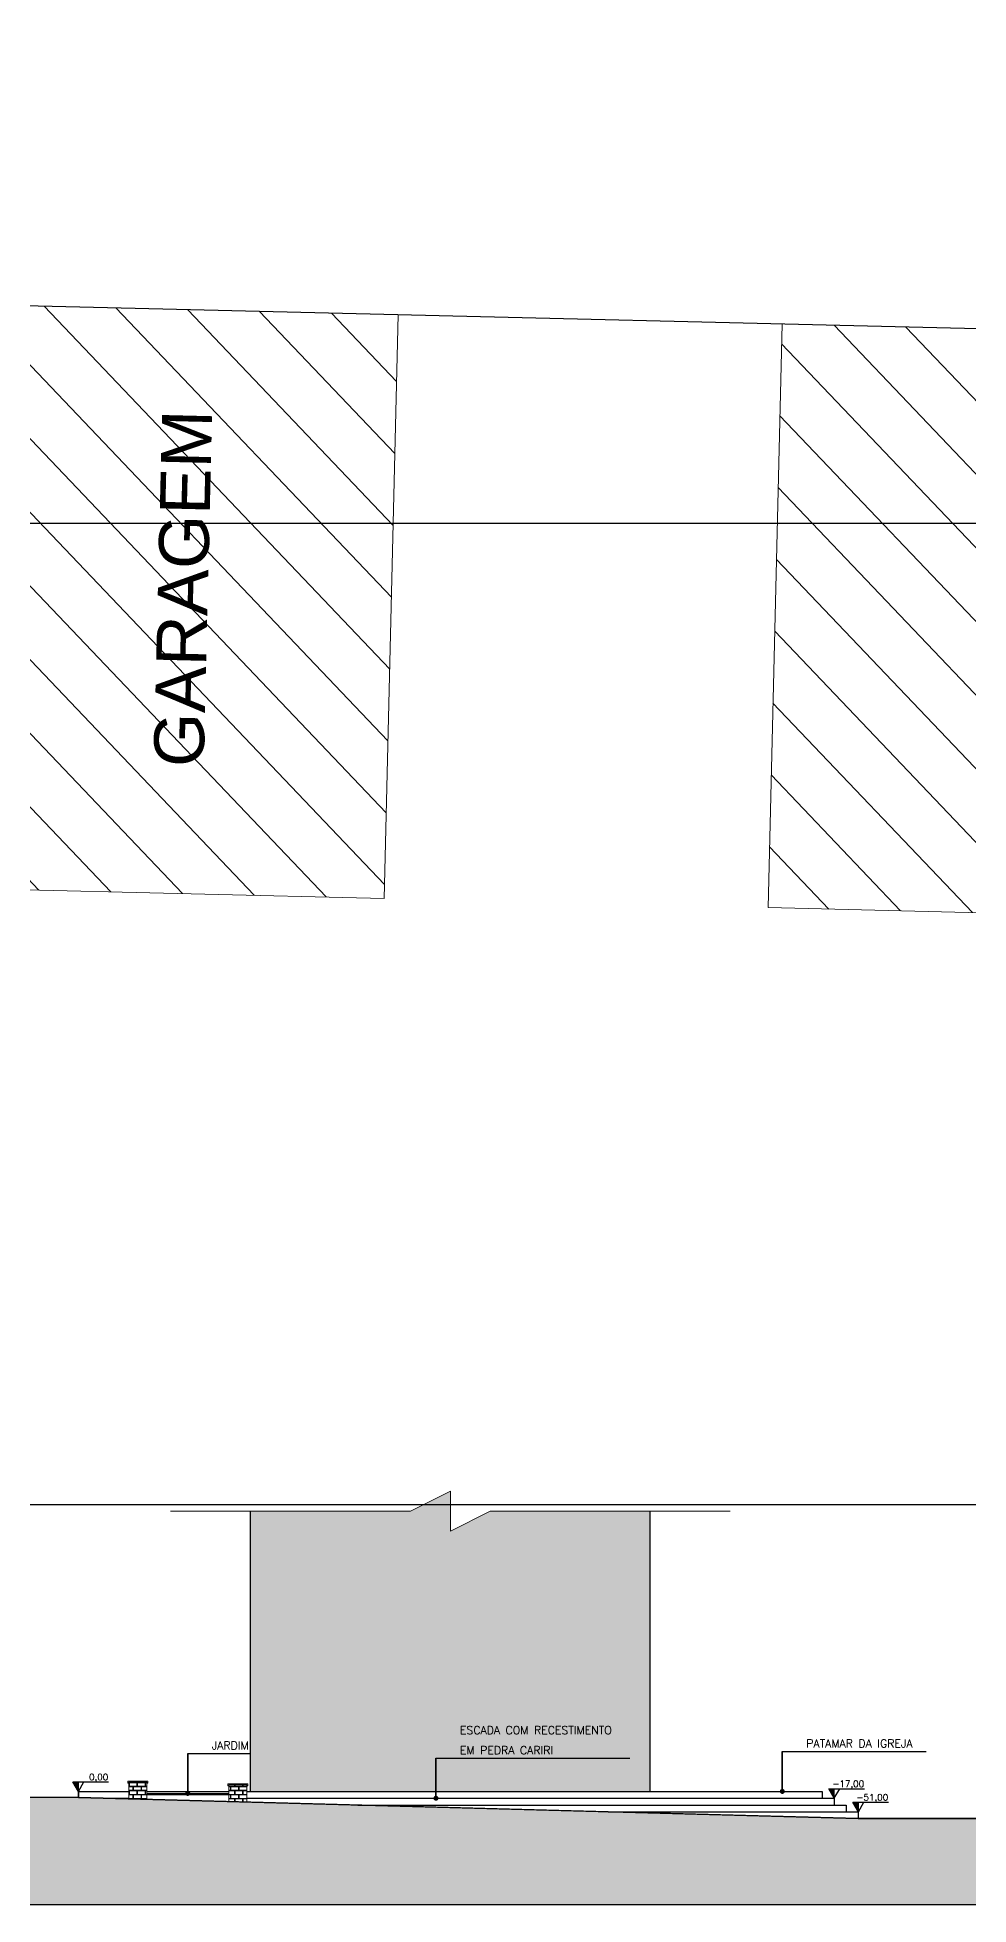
# Model space of a CAD drawing. Extents: x 387222 to 388513, y 9633222 to 9634061.
# Drawn here: x 388130.22 to 388153.51, y 9633274.1 to 9633320.76 of the extents above; entities that cross this region are included whole.
import ezdxf
from ezdxf.enums import TextEntityAlignment as Align

# ---------------------------------------------------------------- set-up
doc = ezdxf.new("R2010")
doc.units = 0
doc.header["$LTSCALE"] = 0.04921259842519685
doc.layers.get('Defpoints').update_dxf_attribs({"color": 8})
for name, color, linetype in [('AI-Cotas', 12, 'Continuous'), ('AI-Símbolo', 12, 'Continuous'), ('ARQ_VISTA01', 7, 'Continuous'), ('Camada 1', 7, 'Continuous'), ('HACH', 8, 'Continuous'), ('MEIO-FIO', 3, 'Continuous'), ('P2', 2, 'Continuous')]:
    doc.layers.add(name, color=color, linetype=linetype)
for name, color, linetype, lineweight in [('ARQ_ALVENARIA', 1, 'Continuous', 0), ('Layout', 8, 'Continuous', 13), ('PERGOLA', 2, 'Continuous', 13)]:
    doc.layers.add(name, color=color, linetype=linetype, lineweight=lineweight)
doc.styles.add('COTA100', font='ROMANS.SHX')
doc.styles.add('RS', font='ROMANS.SHX', dxfattribs={"width": 1.1})
doc.styles.add('RS100', font='romans.shx', dxfattribs={"height": 0.2})
doc.styles.add('T7', font='arial.ttf')
doc.dimstyles.new('COTA100', dxfattribs={"dimtxt": 0.18, "dimasz": 0.1, "dimexe": 0.05, "dimexo": 0.06, "dimgap": 0.1, "dimtad": 1, "dimzin": 4, "dimdsep": 46, "dimtxsty": 'COTA100', "dimblk": 'BOLA', "dimcen": 0.09, "dimdle": 0.05, "dimse1": 1, "dimse2": 1, "dimclrd": 256, "dimclrt": 2, "dimadec": 0, "dimazin": 0, "dimtfac": 1, "dimtix": 1, "dimtmove": 2, "dimatfit": 1, "dimldrblk": 'BOLA', "dimfxl": 1, "dimtolj": 1, "dimtzin": 4, "dimarcsym": 0})
pattern_1 = [(45, (72.08495355065679, 44.64894174784422), (-0.8980256121069153, 0.8980256121069154), [])]

# ---------------------------------------------------------------- blocks, each defined once
blk = doc.blocks.new('A$C27F23DB8')
at = {"layer": 'Layout'}
h = blk.add_hatch(dxfattribs=at)
h.set_pattern_fill('LINE', color=256, scale=0.4, angle=45, style=0)
h.set_pattern_definition(pattern_1)
h.paths.add_polyline_path([(-8.418573997914791e-07, 43.74999992549419), (-8.418573997914791e-07, 32.74999992549419), (14.58794565137941, 32.74999992549419), (14.58794565137941, 43.74999992549419)])
h = blk.add_hatch(dxfattribs=at)
h.set_pattern_fill('LINE', color=256, scale=0.4, angle=45, style=0)
h.set_pattern_definition(pattern_1)
h.paths.add_polyline_path([(14.58794565137941, 23.14999992586672), (-8.418573997914791e-07, 23.14999992586672), (-8.418573997914791e-07, -7.450580596923828e-08), (14.58794565137941, -7.450580774559512e-08)])
for p, q in [((14.58794565137941, 62.84999992512167), (14.58794565137941, -7.450580596923828e-08)), ((-8.418573997914791e-07, 43.74999992549419), (-8.418573997914791e-07, 32.74999992549419)), ((-8.418573997914791e-07, 32.74999992549419), (14.58794565137941, 32.74999992549419)), ((-8.418573997914791e-07, 23.14999992586672), (14.58794565137941, 23.14999992586672)), ((-8.418573997914791e-07, 23.14999992586672), (-8.418573997914791e-07, -7.450580596923828e-08))]:
    blk.add_line(p, q, dxfattribs=at)
at = {"layer": 'Layout', "insert": (3.160352639679331, 38.59256872162223), "char_height": 1.25, "width": 15.72225240717143, "attachment_point": 1, "style": 'T7'}
blk.add_mtext('GARAGEM', dxfattribs=at)
blk = doc.blocks.new('niv-cort')
at = {"color": 0}
for p, q in [((0, 0), (-0.0697791443894342, 0.1184381443196969)), ((-0.0697791443894342, 0.1184381443196969), (0.3763186617474528, 0.1184381443196969)), ((0, 0), (0.0683802945052943, 0.1184381443196969)), ((0, 0), (0, 0.1184381443196969))]:
    blk.add_line(p, q, dxfattribs=at)
at = {"color": 251}
blk.add_solid([(0, 0), (0, 0.1184381443196969), (-0.0697791443894342, 0.1184381443196969)], dxfattribs=at)
at = {"color": 2, "style": 'RS'}
blk.add_attdef('RN0,00', text='', height=0.08, dxfattribs=at).set_placement((0.3730156413562033, 0.139845078407653), align=Align.RIGHT)
blk = doc.blocks.new('BOLA')
for p, q in [((4.440892098500626e-16, -4.440892098500626e-16), (8.881784197001252e-16, 1.527739034554205)), ((0, 0), (-1.527739034554205, 0)), ((4.440892098500626e-16, -8.881784197001252e-16), (0, -1.527739034554206)), ((4.440892098500626e-16, -4.440892098500626e-16), (1.527739034554206, -4.440892098500626e-16))]:
    blk.add_line(p, q)
blk.add_circle((4.440892098500626e-16, -4.440892098500626e-16), 0.2837393192912923)

msp = doc.modelspace()

# ---------------------------------------------------------------- hatches: boundary and pattern name
at = {"layer": 'ARQ_VISTA01'}
h = msp.add_hatch(dxfattribs=at)
h.set_pattern_fill('AR-B816C', color=256, scale=0.0005, angle=-1.272221872585407e-14)
h.set_pattern_definition([(0, (0, 0), (0.1016, 0.1016), [0.1984375, -0.0047625]), (0, (-0.1016, 0.004762500000000023), (0.1016, 0.1016), [0.1984375, -0.0047625]), (90, (0, 0), (-0.1016, 0.1016), [-0.1063625, 0.0968375]), (90, (-0.0047625, 1.057487430955462e-18), (-0.1016, 0.1016), [-0.1063625, 0.0968375])])
h.paths.add_polyline_path([(388132.9577324343, 9633277.153934376), (388132.5077324351, 9633277.153934376), (388132.5077324351, 9633276.741165146), (388132.9577324343, 9633276.728934377)])
h.paths.add_polyline_path([(388135.4577324343, 9633277.085985657), (388135.0077324351, 9633277.085985657), (388135.0077324351, 9633276.673216429), (388135.4577324343, 9633276.660985658)])
at = {"layer": 'HACH'}
h = msp.add_hatch(dxfattribs=at)
h.set_pattern_fill('AR-SAND', color=256, scale=0.005, angle=90, style=0)
h.set_pattern_definition([(127.5, (10021484.9186689, 9245377.600591725), (-0.2447066186646712, -0.008000156479920213), [0, -0.19304, 0, -0.2159, 0, -0.206375]), (97.49999999999997, (10021484.9186689, 9245377.600591725), (-0.3584125502841771, 0.2247616415690014), [0, -0.10414, 0, -0.17399, 0, -0.066675]), (57.49999999999998, (10021484.9186689, 9245377.444381725), (-0.0007185923392728569, 0.395496185120729), [0, -0.06349999999999999, 0, -0.2286, 0, -0.2984499999999999]), (47.49999999999999, (10021484.9186689, 9245377.444381725), (-0.1114646616286081, 0.3817782262361486), [0, -0.03175, 0, -0.14986, 0, -0.17145])])
h.paths.add_polyline_path([(388140.5482792882, 9633283.425396437), (388140.5482792882, 9633284.425396437), (388139.5482792882, 9633283.925396437), (388135.5482792882, 9633283.925396437), (388135.5482792882, 9633276.925396437), (388145.5482792882, 9633276.925396437), (388145.5482792882, 9633283.925396437), (388141.5482792882, 9633283.925396437)])
h = msp.add_hatch(dxfattribs=at)
h.set_pattern_fill('AR-PARQ1', color=256, scale=0.001, angle=135)
h.set_pattern_definition([(225, (10021484.9186689, 9245377.600591725), (-5.414991620968675e-17, -0.4310522938113194), [0.3048, -0.3048]), (225, (10021484.88274788, 9245377.636512749), (-5.414991620968675e-17, -0.4310522938113194), [0.3048, -0.3048]), (225, (10021484.84682685, 9245377.672433773), (-5.414991620968675e-17, -0.4310522938113194), [0.3048, -0.3048]), (225, (10021484.81090583, 9245377.708354797), (-5.414991620968675e-17, -0.4310522938113194), [0.3048, -0.3048]), (225, (10021484.7749848, 9245377.744275823), (-5.414991620968675e-17, -0.4310522938113194), [0.3048, -0.3048]), (225, (10021484.73906378, 9245377.780196847), (-5.414991620968675e-17, -0.4310522938113194), [0.3048, -0.3048]), (225, (10021484.70314275, 9245377.816117872), (-5.414991620968675e-17, -0.4310522938113194), [0.3048, -0.3048]), (135, (10021484.70314275, 9245377.385065578), (5.414991620968675e-17, 0.4310522938113194), [0.3048, -0.3048]), (135, (10021484.66722173, 9245377.349144554), (5.414991620968675e-17, 0.4310522938113194), [0.3048, -0.3048]), (135, (10021484.63130071, 9245377.313223528), (5.414991620968675e-17, 0.4310522938113194), [0.3048, -0.3048]), (135, (10021484.59537968, 9245377.277302504), (5.414991620968675e-17, 0.4310522938113194), [0.3048, -0.3048]), (135, (10021484.55945866, 9245377.24138148), (5.414991620968675e-17, 0.4310522938113194), [0.3048, -0.3048]), (135, (10021484.52353763, 9245377.205460455), (5.414991620968675e-17, 0.4310522938113194), [0.3048, -0.3048]), (135, (10021484.48761661, 9245377.169539431), (5.414991620968675e-17, 0.4310522938113194), [0.3048, -0.3048])])
h.paths.add_polyline_path([(388104.8391765886, 9633274.095396437), (388173.6078261127, 9633274.095396437), (388173.6078261127, 9633276.095396437), (388154.5482792882, 9633276.095396437), (388154.5482792882, 9633276.245396437), (388150.7482792911, 9633276.245396437), (388144.4935623081, 9633276.415396437), (388131.2482792893, 9633276.775396436), (388117.8407281236, 9633276.775396436), (388117.8407281236, 9633276.625396436), (388109.8391765886, 9633276.825396435), (388104.8391765886, 9633276.825396435)])

# ---------------------------------------------------------------- linework, layer by layer
msp.add_line((388131.2482792893, 9633276.925396437), (388131.2482792893, 9633276.775396436))
msp.add_lwpolyline([(388171.0892623653, 9633432.609019702), (388171.0892623653, 9633308.609019702), (388107.0892623653, 9633308.609019702), (388107.0892623653, 9633432.609019702)], close=True)
for points in [[(388135.5482792882, 9633276.925396437), (388135.5482792882, 9633283.925396437)], [(388145.5482792882, 9633276.925396437), (388145.5482792882, 9633283.925396437)], [(388144.4935623081, 9633276.415396437), (388149.8482792889, 9633276.415396437)]]:
    msp.add_lwpolyline(points)
at = {"layer": 'AI-Cotas'}
for points in [[(388133.9827324347, 9633277.875396436), (388133.9827324347, 9633276.875396436)], [(388140.1885753602, 9633277.755396439), (388140.1885753602, 9633276.755396439)], [(388148.8482792889, 9633277.925396437), (388148.8482792889, 9633276.925396437)]]:
    msp.add_lwpolyline(points, dxfattribs=at)
at = {"layer": 'ARQ_ALVENARIA'}
msp.add_lwpolyline([(388147.5482792882, 9633283.925396437), (388141.5482792882, 9633283.925396437), (388140.5482792882, 9633283.425396437), (388140.5482792882, 9633284.425396437), (388139.5482792882, 9633283.925396437), (388139.5482792882, 9633283.925396437), (388133.5482792882, 9633283.925396437)], dxfattribs=at)
at = {"layer": 'Defpoints'}
msp.add_lwpolyline([(388104.8391765886, 9633274.095396437), (388104.8391765886, 9633284.095396437), (388173.6078261127, 9633284.095396437), (388173.6078261127, 9633274.095396437)], dxfattribs=at)
at = {"layer": 'MEIO-FIO'}
for points in [[(388181.0503417616, 9633312.819097972), (388109.154531273, 9633314.552303024), (388110.0180244808, 9633358.39397047), (388110.1751106576, 9633364.955479896), (388110.6005648272, 9633384.31115872), (388111.1084413574, 9633407.680423092), (388092.8105605197, 9633411.015496222)], [(388131.2482792893, 9633276.775396436), (388117.8407281236, 9633276.775396436)], [(388131.2482792893, 9633276.775396436), (388150.7482792911, 9633276.245396437)], [(388132.9577324343, 9633276.875396436), (388135.0077324351, 9633276.875396436)], [(388132.9577324343, 9633276.850396436), (388135.0077324351, 9633276.850396436)], [(388150.7482792911, 9633276.245396437), (388154.5482792882, 9633276.245396437)]]:
    msp.add_lwpolyline(points, dxfattribs=at)
msp.add_lwpolyline([(388104.8391765886, 9633274.095396437), (388173.6078261127, 9633274.095396437), (388173.6078261127, 9633276.095396437), (388154.5482792882, 9633276.095396437), (388154.5482792882, 9633276.245396437), (388150.7482792911, 9633276.245396437), (388144.4935623081, 9633276.415396437), (388131.2482792893, 9633276.775396436), (388117.8407281236, 9633276.775396436), (388117.8407281236, 9633276.625396436), (388109.8391765886, 9633276.825396435), (388104.8391765886, 9633276.825396435)], close=True, dxfattribs=at)
at = {"layer": 'P2'}
for p, q in [((388149.8482792889, 9633276.925396437), (388149.8482792889, 9633276.755396437)), ((388150.1482792897, 9633276.755396437), (388150.1482792897, 9633276.585396437)), ((388150.4482792904, 9633276.585396437), (388150.4482792904, 9633276.415396437)), ((388150.7482792911, 9633276.415396437), (388150.7482792911, 9633276.245396437))]:
    msp.add_line(p, q, dxfattribs=at)
for points in [[(388131.2482792893, 9633276.775396436), (388131.2482792893, 9633276.925396437), (388132.5077324351, 9633276.925396437)], [(388131.9841283438, 9633276.755396437), (388132.5077324351, 9633276.755396437)], [(388132.9577324343, 9633276.925396437), (388135.0077324351, 9633276.925396437)], [(388135.4577324343, 9633276.925396437), (388149.8482792889, 9633276.925396437)], [(388135.4577324343, 9633276.755396437), (388150.1482792897, 9633276.755396437)], [(388138.2388453269, 9633276.585396437), (388150.4482792904, 9633276.585396437)], [(388144.4935623081, 9633276.415396437), (388150.7482792911, 9633276.415396437)]]:
    msp.add_lwpolyline(points, dxfattribs=at)
at = {"layer": 'PERGOLA'}
for points in [[(388132.5077324351, 9633277.128934376), (388132.4827324347, 9633277.128934376), (388132.4827324347, 9633277.178934377), (388132.9827324347, 9633277.178934377), (388132.9827324347, 9633277.128934376), (388132.9577324343, 9633277.128934376)], [(388132.9577324343, 9633276.728934377), (388132.9577324343, 9633277.153934376), (388132.5077324351, 9633277.153934376), (388132.5077324351, 9633276.741165146)], [(388135.4577324343, 9633277.060985656), (388135.4827324347, 9633277.060985656), (388135.4827324347, 9633277.110985657), (388134.9827324347, 9633277.110985657), (388134.9827324347, 9633277.060985656), (388135.0077324351, 9633277.060985656)], [(388135.0077324351, 9633276.673216429), (388135.0077324351, 9633277.085985657), (388135.4577324343, 9633277.085985657), (388135.4577324343, 9633276.660985658)]]:
    msp.add_lwpolyline(points, dxfattribs=at)

# ---------------------------------------------------------------- block references
at = {"layer": 'AI-Símbolo', "xscale": 2, "yscale": 2, "zscale": 2}
for p, values in [((388131.2482792893, 9633276.925396437), {'RN0,00': '0,00'}), ((388150.1482792897, 9633276.755396437), {'RN0,00': '-17,00'}), ((388150.7496671321, 9633276.41780025), {'RN0,00': '-51,00'})]:
    msp.add_blockref('niv-cort', p, dxfattribs=at).add_auto_attribs(values)
at = {"layer": 'Camada 1', "rotation": 88.61902796399099}
msp.add_blockref('A$C27F23DB8', (388171.6347215911, 9633298.453898028), dxfattribs=at)

# ---------------------------------------------------------------- texts
at = {"layer": 'AI-Cotas', "char_height": 0.2, "attachment_point": 7, "style": 'RS100'}
for s, insert in [('\\pxsm1.5;JARDIM', (388134.5827324347, 9633277.975396436)), ('\\pxsm1.5;ESCADA COM RECESTIMENTO\\PEM PEDRA CARIRI', (388140.7885753601, 9633277.855396438)), ('\\pxsm1.5;PATAMAR DA IGREJA', (388149.4482792889, 9633278.025396436))]:
    msp.add_mtext(s, dxfattribs=dict(at, insert=insert))

# ---------------------------------------------------------------- leaders
at = {"layer": 'AI-Cotas', "annotation_type": 0, "has_hookline": 1, "hookline_direction": 0}
for points, text_width in [([(388133.9827324347, 9633276.875396436), (388133.9827324347, 9633277.875396436), (388134.4827324347, 9633277.875396436)], 0.9714285714285713), ([(388140.1885753602, 9633276.755396439), (388140.1885753602, 9633277.755396439), (388140.6885753602, 9633277.755396439)], 4.247619047619046), ([(388148.8482792889, 9633276.925396437), (388148.8482792889, 9633277.925396437), (388149.3482792889, 9633277.925396437)], 3)]:
    msp.add_leader(points, dimstyle='COTA100', override={"dimasz": 0.5, "dimldrblk": 'DotSmall'}, dxfattribs=dict(at, text_width=text_width))

doc.saveas('drawing.dxf')
